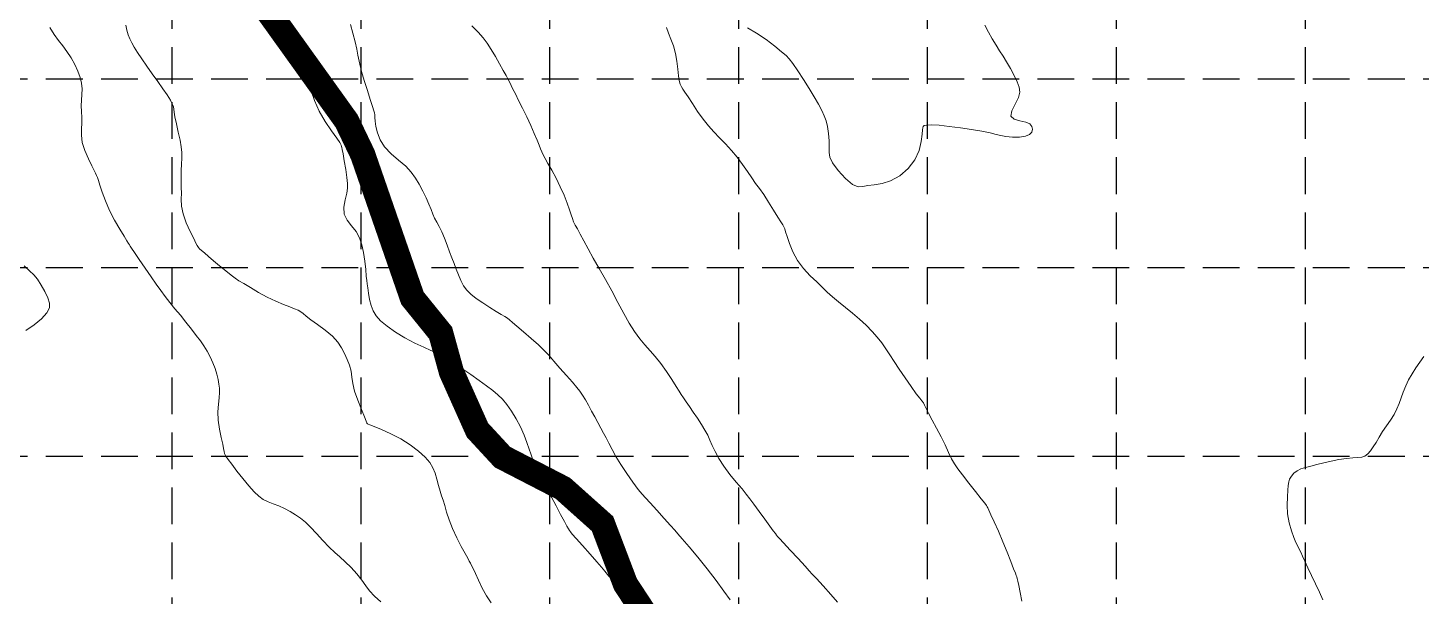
# Model space of a CAD drawing. Header units: inches. Extents: x 45655 to 51424, y 20024 to 23633.
# Drawn here: x 49101 to 49765, y 21492 to 21763 of the extents above; entities that cross this region are included whole.
import ezdxf

# ---------------------------------------------------------------- set-up
doc = ezdxf.new("R2010")
doc.units = ezdxf.units.IN
doc.header["$MEASUREMENT"] = 0
doc.linetypes.add('DASHED2', pattern=[0.375, 0.25, -0.125])
doc.linetypes.add('HIDDEN', pattern=[0.375, 0.25, -0.125])
doc.layers.add('100-Yr Floodplain', color=5, linetype='DASHED2', lineweight=60)
doc.layers.add('CTR', color=43, linetype='Continuous', lineweight=9)
doc.layers.add('FLOOD PLANE', color=120, linetype='Continuous')
doc.layers.add('GRID', color=254, linetype='HIDDEN')

msp = doc.modelspace()

# ---------------------------------------------------------------- linework, layer by layer
at = {"layer": '100-Yr Floodplain', "color": 4, "const_width": 12, "flags": 128}
msp.add_lwpolyline([(50192.23, 20539.76), (50189.91, 20570.65), (50172.63, 20620.53), (50129.08, 20742.96), (50097.28, 20814.46), (50035.67, 20859.14), (49982.02, 20892.91), (49912.46, 20934.61), (49867.74, 20960.43), (49827, 20994.19), (49736.58, 21034.91), (49695.84, 21061.72), (49672.99, 21088.53), (49650.69, 21126.09), (49618.9, 21170.77), (49570.21, 21255.18), (49529.47, 21322.71), (49504.63, 21370.37), (49451.96, 21421.01), (49404.27, 21468.68), (49385.39, 21497.48), (49374.46, 21526.27), (49355.58, 21543.16), (49326.76, 21558.05), (49314.84, 21570.96), (49302.45, 21598.68), (49297.33, 21617.24), (49283.87, 21633.89), (49260.17, 21702.39), (49252.48, 21718.4), (49195.32, 21798.2), (49166.49, 21844.3), (49126.13, 21908.97), (49096.66, 21955.7), (49080, 21986.43), (49039.64, 22019.09), (49012.51, 22022.86), (49000.22, 22017.59), (48989.69, 21984.27), (48980.92, 21907.1), (48973.9, 21847.47), (48966.88, 21807.14), (48931.78, 21728.21), (48907.21, 21663.32), (48894.93, 21580.89), (48854.56, 21494.96), (48826.48, 21442.34), (48770.32, 21394.99), (48701.88, 21342.37), (48654.49, 21303.79), (48496.55, 21258.19), (48351.66, 21204.72), (48241.1, 21146.84), (48167.39, 21083.7), (48076.13, 21011.8), (48041.03, 20983.74), (47986.63, 20953.92), (47965.57, 20952.17), (47919.94, 20959.18), (47814.65, 21024.08), (47714.61, 21090.72), (47630.37, 21164.38), (47588.26, 21224.01), (47547.89, 21292.41), (47530.34, 21301.18), (47488.22, 21292.41), (47461.9, 21283.64), (47428.56, 21278.38), (47373.93, 21285.2)], dxfattribs=at)
at = {"layer": 'CTR'}
for points, elevation in [([(49386.68, 21490.97), (49383.65, 21494.29), (49380.35, 21498.02), (49377.49, 21501.31), (49375.54, 21503.65), (49373.91, 21505.62), (49371.77, 21508.14), (49368.58, 21511.77), (49364.98, 21515.81), (49361.9, 21519.26), (49360.05, 21521.36), (49359.14, 21522.44), (49358.69, 21523.1), (49358.21, 21523.87), (49357.48, 21525.17), (49356.28, 21527.38), (49354.51, 21530.71), (49352.34, 21534.74), (49350.09, 21538.88), (49347.95, 21542.66), (49346.05, 21546.01), (49344.46, 21548.97), (49343.24, 21551.59), (49342.31, 21553.88), (49341.55, 21555.89), (49340.91, 21557.67), (49340.24, 21559.54), (49339.46, 21561.87), (49338.45, 21564.94), (49337.13, 21568.55), (49335.44, 21572.46), (49333.38, 21576.36), (49331.11, 21580.02), (49328.85, 21583.16), (49326.73, 21585.65), (49324.58, 21587.73), (49322.12, 21589.76), (49319.14, 21592.07), (49315.65, 21594.63), (49311.67, 21597.4), (49307.37, 21600.27), (49303.27, 21602.93), (49299.98, 21605.05), (49297.95, 21606.37), (49296.9, 21607.05), (49296.32, 21607.4), (49295.74, 21607.66), (49294.67, 21608.1), (49292.61, 21608.96), (49289.24, 21610.43), (49284.96, 21612.45), (49280.32, 21614.89), (49275.85, 21617.64), (49271.9, 21620.44), (49268.73, 21623.1), (49266.52, 21625.47), (49265.09, 21627.78), (49264.14, 21630.32), (49263.45, 21633.29), (49262.92, 21636.29), (49262.54, 21638.84), (49262.3, 21640.64), (49262.1, 21642.23), (49261.89, 21644.38), (49261.59, 21647.61), (49261.17, 21651.56), (49260.6, 21655.64), (49259.8, 21659.36), (49258.67, 21662.66), (49257.04, 21665.63), (49254.89, 21668.32), (49252.79, 21671), (49251.4, 21673.96), (49251.2, 21677.34), (49251.8, 21680.82), (49252.56, 21683.9), (49252.97, 21686.32), (49252.97, 21688.59), (49252.64, 21691.42), (49252.06, 21695.23), (49251.38, 21699.32), (49250.79, 21702.74), (49250.43, 21704.78), (49250.25, 21705.77), (49250.12, 21706.29), (49249.89, 21706.91), (49249.23, 21708.07), (49247.77, 21710.23), (49245.3, 21713.67), (49242.31, 21718.1), (49239.44, 21723.09), (49237.23, 21728.16), (49235.69, 21732.74), (49234.72, 21736.18), (49234.2, 21738.09), (49233.98, 21738.85), (49233.93, 21739.03), (49233.82, 21739.21), (49233.32, 21740.01), (49232.05, 21742), (49229.76, 21745.54), (49226.91, 21749.89), (49224.08, 21754.08), (49221.74, 21757.38), (49219.79, 21760.08), (49218.02, 21762.71), (49216.23, 21765.73)], 578), ([(49268.84, 21488.98), (49265.75, 21491.74), (49263.47, 21494.25), (49261.63, 21496.71), (49259.7, 21499.34), (49257.3, 21502.3), (49254.6, 21505.34), (49251.85, 21508.12), (49249.31, 21510.42), (49246.82, 21512.59), (49244.19, 21515.1), (49241.25, 21518.22), (49238.22, 21521.6), (49235.37, 21524.68), (49232.87, 21527.05), (49230.55, 21528.89), (49228.19, 21530.47), (49225.6, 21532.03), (49222.85, 21533.52), (49220.13, 21534.79), (49217.52, 21535.77), (49215.07, 21536.7), (49212.78, 21537.81), (49210.6, 21539.37), (49208.38, 21541.5), (49205.9, 21544.31), (49203.07, 21547.77), (49200.21, 21551.4), (49197.75, 21554.62), (49196.01, 21556.95), (49194.94, 21558.56), (49194.36, 21559.72), (49194.11, 21560.74), (49193.91, 21562.08), (49193.52, 21564.21), (49192.73, 21567.44), (49191.85, 21571.42), (49191.25, 21575.66), (49191.18, 21579.68), (49191.47, 21583.3), (49191.81, 21586.37), (49191.97, 21588.81), (49191.92, 21590.9), (49191.67, 21592.91), (49191.25, 21595.12), (49190.64, 21597.58), (49189.81, 21600.26), (49188.72, 21603.1), (49187.44, 21605.96), (49186.02, 21608.66), (49184.52, 21611.08), (49182.84, 21613.46), (49180.85, 21616.06), (49178.52, 21619.08), (49175.94, 21622.36), (49173.29, 21625.68), (49170.72, 21628.82), (49168.28, 21631.8), (49166.01, 21634.65), (49163.91, 21637.46), (49161.77, 21640.49), (49159.34, 21644.02), (49156.51, 21648.16), (49153.68, 21652.31), (49151.4, 21655.68), (49150.04, 21657.7), (49149.36, 21658.72), (49149, 21659.31), (49148.55, 21660), (49147.77, 21661.24), (49146.43, 21663.42), (49144.38, 21666.81), (49141.94, 21671.08), (49139.56, 21675.74), (49137.57, 21680.34), (49136.03, 21684.49), (49134.92, 21687.8), (49134.19, 21690.03), (49133.72, 21691.46), (49133.32, 21692.45), (49132.86, 21693.42), (49132.15, 21694.79), (49131.02, 21697.01), (49129.44, 21700.33), (49127.77, 21704.27), (49126.54, 21708.2), (49126.1, 21711.6), (49126.19, 21714.57), (49126.36, 21717.35), (49126.28, 21720.11), (49126.1, 21722.89), (49126.01, 21725.65), (49126.16, 21728.38), (49126.4, 21731.07), (49126.47, 21733.74), (49126.2, 21736.43), (49125.53, 21739.19), (49124.45, 21742.15), (49122.98, 21745.33), (49121.21, 21748.53), (49119.24, 21751.53), (49117.2, 21754.16), (49115.14, 21756.73), (49113.09, 21759.61), (49111.11, 21763.05)], 584), ([(49297.02, 21541.8), (49296.31, 21544.5), (49295.55, 21547.47), (49294.69, 21550.38), (49293.66, 21553.01), (49292.17, 21555.48), (49289.95, 21558.07), (49286.79, 21560.92), (49282.83, 21563.88), (49278.31, 21566.7), (49273.53, 21569.17), (49269.08, 21571.17), (49265.63, 21572.6), (49263.65, 21573.39), (49262.8, 21573.76), (49262.52, 21573.9), (49262.36, 21574.03), (49262.24, 21574.14), (49262.18, 21574.26), (49262.11, 21574.47), (49261.81, 21575.27), (49261, 21577.26), (49259.53, 21580.78), (49257.78, 21585.18), (49256.32, 21589.55), (49255.49, 21593.2), (49255.07, 21596.24), (49254.64, 21599.04), (49253.87, 21601.83), (49252.81, 21604.64), (49251.55, 21607.44), (49250.12, 21610.18), (49248.28, 21612.92), (49245.72, 21615.7), (49242.32, 21618.54), (49238.64, 21621.23), (49235.45, 21623.53), (49233.28, 21625.25), (49231.87, 21626.48), (49230.74, 21627.37), (49229.45, 21628.09), (49227.75, 21628.8), (49225.44, 21629.69), (49222.39, 21630.9), (49218.73, 21632.46), (49214.71, 21634.39), (49210.55, 21636.63), (49206.67, 21638.88), (49203.46, 21640.79), (49201.21, 21642.19), (49199.43, 21643.39), (49197.48, 21644.85), (49194.92, 21646.91), (49191.99, 21649.32), (49189.13, 21651.72), (49186.68, 21653.78), (49184.74, 21655.44), (49183.32, 21656.66), (49182.41, 21657.46), (49181.87, 21657.99), (49181.53, 21658.44), (49181.23, 21659.03), (49180.69, 21660.16), (49179.64, 21662.3), (49177.95, 21665.69), (49176.08, 21669.85), (49174.57, 21674.07), (49173.85, 21677.81), (49173.71, 21681.05), (49173.77, 21683.93), (49173.73, 21686.61), (49173.63, 21689.2), (49173.59, 21691.9), (49173.68, 21694.79), (49173.84, 21697.76), (49173.95, 21700.62), (49173.91, 21703.3), (49173.67, 21706.04), (49173.13, 21709.26), (49172.29, 21713.12), (49171.38, 21717.08), (49170.65, 21720.41), (49170.31, 21722.59), (49170.15, 21723.96), (49169.94, 21725.11), (49169.45, 21726.53), (49168.52, 21728.39), (49167.05, 21730.79), (49164.97, 21733.8), (49162.48, 21737.23), (49159.83, 21740.89), (49157.23, 21744.57), (49154.86, 21748.05), (49152.86, 21751.12), (49151.31, 21753.64), (49150.13, 21755.74), (49149.19, 21757.64), (49148.38, 21759.55), (49147.72, 21761.65), (49147.28, 21764.15)], 582), ([(49435.33, 21489.92), (49432.27, 21494.12), (49428.55, 21499.21), (49424.33, 21504.75), (49419.88, 21510.26), (49415.71, 21515.21), (49412.42, 21519.04), (49410.38, 21521.44), (49408.86, 21523.2), (49406.9, 21525.43), (49403.83, 21528.84), (49400.27, 21532.78), (49397.1, 21536.25), (49394.94, 21538.57), (49393.33, 21540.37), (49391.51, 21542.63), (49388.96, 21546.03), (49385.99, 21550.21), (49383.13, 21554.49), (49380.83, 21558.35), (49379.02, 21561.71), (49377.53, 21564.63), (49376.2, 21567.17), (49374.94, 21569.52), (49373.64, 21571.9), (49372.22, 21574.5), (49370.73, 21577.24), (49369.21, 21580.04), (49367.72, 21582.78), (49366.3, 21585.33), (49364.96, 21587.56), (49363.68, 21589.43), (49362.18, 21591.33), (49360.12, 21593.73), (49357.31, 21596.93), (49354.15, 21600.51), (49351.2, 21603.88), (49348.8, 21606.6), (49346.56, 21608.99), (49343.89, 21611.57), (49340.45, 21614.64), (49336.76, 21617.81), (49333.59, 21620.51), (49331.5, 21622.33), (49330.17, 21623.46), (49329.12, 21624.28), (49327.87, 21625.09), (49326.18, 21626.11), (49323.85, 21627.52), (49320.82, 21629.43), (49317.46, 21631.6), (49314.31, 21633.78), (49311.76, 21635.75), (49309.79, 21637.68), (49308.22, 21639.8), (49306.92, 21642.26), (49305.8, 21644.96), (49304.77, 21647.7), (49303.75, 21650.35), (49302.71, 21653.03), (49301.59, 21655.94), (49300.39, 21659.17), (49299.11, 21662.47), (49297.83, 21665.51), (49296.59, 21668.02), (49295.44, 21670.13), (49294.44, 21672.04), (49293.59, 21673.98), (49292.77, 21676.13), (49291.75, 21678.65), (49290.4, 21681.67), (49288.81, 21684.95), (49287.11, 21688.19), (49285.36, 21691.17), (49283.31, 21693.97), (49280.67, 21696.76), (49277.3, 21699.67), (49273.71, 21702.73), (49270.59, 21705.98), (49268.44, 21709.41), (49267.17, 21712.77), (49266.47, 21715.8), (49266.11, 21718.26), (49265.95, 21720.11), (49265.88, 21721.39), (49265.79, 21722.24), (49265.51, 21723.27), (49264.87, 21725.24), (49263.78, 21728.64), (49262.42, 21732.9), (49261.07, 21737.22), (49259.96, 21740.95), (49259.09, 21744.13), (49258.43, 21746.99), (49257.92, 21749.75), (49257.37, 21752.7), (49256.62, 21756.16), (49255.53, 21760.26), (49254.31, 21764.39)], 576), ([(49486.52, 21488.87), (49483.27, 21492.51), (49479.55, 21496.61), (49476.38, 21500.08), (49474.44, 21502.24), (49473, 21503.87), (49471, 21506.08), (49467.73, 21509.61), (49463.91, 21513.7), (49460.64, 21517.19), (49458.73, 21519.25), (49457.86, 21520.22), (49457.4, 21520.78), (49456.82, 21521.54), (49455.84, 21522.85), (49454.21, 21525.09), (49451.83, 21528.38), (49449.12, 21532.14), (49446.61, 21535.59), (49444.69, 21538.2), (49442.97, 21540.39), (49440.94, 21542.85), (49438.23, 21546.05), (49435.17, 21549.8), (49432.28, 21553.69), (49429.93, 21557.37), (49428.12, 21560.72), (49426.74, 21563.65), (49425.64, 21566.15), (49424.58, 21568.47), (49423.29, 21570.89), (49421.61, 21573.63), (49419.66, 21576.57), (49417.68, 21579.46), (49415.88, 21582.12), (49414.31, 21584.43), (49413.04, 21586.34), (49412.02, 21587.88), (49410.97, 21589.49), (49409.53, 21591.77), (49407.44, 21595.07), (49404.9, 21598.95), (49402.21, 21602.74), (49399.61, 21605.98), (49397.12, 21608.81), (49394.69, 21611.56), (49392.25, 21614.51), (49389.77, 21617.9), (49387.22, 21621.9), (49384.57, 21626.62), (49381.78, 21631.85), (49378.86, 21637.32), (49375.82, 21642.77), (49372.81, 21648.02), (49370.02, 21652.95), (49367.58, 21657.41), (49365.51, 21661.28), (49363.83, 21664.46), (49362.5, 21666.88), (49361.47, 21668.74), (49360.7, 21670.31), (49360.08, 21671.84), (49359.48, 21673.64), (49358.68, 21676.02), (49357.57, 21679.19), (49356.11, 21682.96), (49354.33, 21687.03), (49352.3, 21691.11), (49350.23, 21694.89), (49348.44, 21698.07), (49347.12, 21700.47), (49346.19, 21702.25), (49345.51, 21703.71), (49344.9, 21705.13), (49344.2, 21706.86), (49343.24, 21709.22), (49341.89, 21712.42), (49340.22, 21716.25), (49338.34, 21720.37), (49336.37, 21724.46), (49334.5, 21728.22), (49332.92, 21731.33), (49331.78, 21733.63), (49330.95, 21735.32), (49330.25, 21736.74), (49329.48, 21738.22), (49328.52, 21740.03), (49327.19, 21742.43), (49325.42, 21745.57), (49323.4, 21749.08), (49321.39, 21752.49), (49319.53, 21755.45), (49317.57, 21758.12), (49315.19, 21760.82), (49312.18, 21763.75)], 574), ([(49574.36, 21489.41), (49573.5, 21493.42), (49572.84, 21496.74), (49572.41, 21498.92), (49572.13, 21500.18), (49571.91, 21500.92), (49571.65, 21501.59), (49571.2, 21502.69), (49570.36, 21504.79), (49569.04, 21508.25), (49567.3, 21512.73), (49565.27, 21517.71), (49563.12, 21522.67), (49561.11, 21527.11), (49559.53, 21530.56), (49558.6, 21532.67), (49558.11, 21533.79), (49557.84, 21534.4), (49557.48, 21534.98), (49556.66, 21536.07), (49554.98, 21538.18), (49552.24, 21541.62), (49548.99, 21545.7), (49545.98, 21549.52), (49543.79, 21552.42), (49542.22, 21554.79), (49540.85, 21557.24), (49539.36, 21560.27), (49537.68, 21563.84), (49535.77, 21567.78), (49533.65, 21571.86), (49531.58, 21575.72), (49529.86, 21578.96), (49528.71, 21581.28), (49527.97, 21582.83), (49527.38, 21583.91), (49526.7, 21584.83), (49525.67, 21586.1), (49524.01, 21588.27), (49521.59, 21591.68), (49518.73, 21595.83), (49515.91, 21600.02), (49513.47, 21603.68), (49511.38, 21606.85), (49509.44, 21609.74), (49507.51, 21612.5), (49505.41, 21615.23), (49502.99, 21618.01), (49500.13, 21620.91), (49496.94, 21623.84), (49493.59, 21626.74), (49490.21, 21629.49), (49487, 21632.09), (49484.09, 21634.52), (49481.58, 21636.77), (49479.19, 21639.05), (49476.57, 21641.58), (49473.49, 21644.56), (49470.27, 21647.98), (49467.36, 21651.83), (49465.11, 21655.97), (49463.5, 21659.96), (49462.41, 21663.26), (49461.72, 21665.49), (49461.28, 21666.89), (49460.87, 21667.89), (49460.34, 21668.88), (49459.47, 21670.3), (49458.07, 21672.54), (49456.02, 21675.83), (49453.62, 21679.64), (49451.26, 21683.25), (49449.23, 21686.14), (49447.39, 21688.61), (49445.55, 21691.19), (49443.49, 21694.25), (49441.18, 21697.65), (49438.64, 21701.1), (49435.88, 21704.38), (49433.01, 21707.46), (49430.22, 21710.36), (49427.57, 21713.15), (49425.01, 21716.02), (49422.44, 21719.26), (49419.8, 21722.96), (49417.3, 21726.69), (49415.22, 21729.87), (49413.76, 21732.09), (49412.79, 21733.57), (49412.11, 21734.75), (49411.54, 21735.99), (49411.06, 21737.63), (49410.68, 21739.94), (49410.35, 21743.11), (49409.95, 21746.84), (49409.3, 21750.64), (49408.27, 21754.18), (49407.05, 21757.39), (49405.88, 21760.31), (49405.02, 21763.02)], 572), ([(49443.56, 21762.89), (49447.91, 21760.32), (49452.38, 21757.24), (49456.52, 21754.11), (49459.8, 21751.44), (49461.95, 21749.61), (49463.48, 21747.98), (49465.13, 21745.76), (49467.47, 21742.35), (49470.23, 21738.16), (49472.97, 21733.82), (49475.36, 21729.86), (49477.34, 21726.39), (49478.91, 21723.43), (49480.13, 21720.92), (49481.05, 21718.5), (49481.72, 21715.73), (49482.2, 21712.38), (49482.48, 21708.84), (49482.55, 21705.7), (49482.5, 21703.32), (49482.82, 21701.16), (49484.14, 21698.47), (49486.83, 21694.83), (49490.28, 21691.02), (49493.61, 21688.14), (49496.24, 21686.99), (49498.48, 21687.07), (49500.91, 21687.59), (49503.98, 21687.96), (49507.66, 21688.51), (49511.77, 21689.81), (49516.09, 21692.27), (49520.13, 21695.73), (49523.33, 21699.88), (49525.33, 21704.38), (49526.33, 21708.63), (49526.77, 21712.02), (49526.97, 21714.1), (49527.11, 21715.17), (49527.32, 21715.73), (49527.74, 21716.16), (49528.84, 21716.47), (49531.09, 21716.55), (49534.82, 21716.33), (49539.65, 21715.83), (49545.01, 21715.14), (49550.36, 21714.35), (49555.25, 21713.52), (49559.22, 21712.71), (49562.06, 21711.99), (49564.3, 21711.39), (49566.71, 21710.94), (49569.8, 21710.69), (49573.13, 21710.71), (49576.04, 21711.11), (49577.98, 21711.96), (49579.02, 21713.12), (49579.34, 21714.44), (49579.09, 21715.78), (49578.1, 21716.96), (49576.21, 21717.88), (49573.4, 21718.49), (49570.64, 21719.25), (49569.06, 21720.73), (49569.47, 21723.27), (49571.05, 21726.43), (49572.65, 21729.55), (49573.33, 21732.17), (49573.07, 21734.52), (49572.09, 21737.07), (49570.62, 21740.11), (49568.87, 21743.39), (49567.06, 21746.55), (49565.37, 21749.33), (49563.71, 21751.9), (49562.01, 21754.56), (49560.17, 21757.52), (49558.33, 21760.73), (49556.65, 21764.05)], 572), ([(49099.68, 21618.37), (49103.61, 21621.17), (49107.12, 21624.07), (49109.67, 21626.81), (49110.88, 21629.18), (49110.9, 21631.45), (49110.08, 21633.97), (49108.7, 21636.99), (49107, 21640.12), (49105.2, 21642.91), (49103.43, 21645.02), (49101.41, 21646.91), (49098.81, 21649.23)], 586), ([(49717.79, 21490.02), (49716.08, 21493.67), (49714.26, 21497.61), (49712.39, 21501.55), (49710.64, 21505.25), (49709.16, 21508.4), (49708.06, 21510.8), (49707.24, 21512.65), (49706.51, 21514.14), (49705.77, 21515.6), (49704.92, 21517.32), (49703.92, 21519.68), (49702.77, 21522.89), (49701.67, 21526.75), (49700.93, 21530.95), (49700.69, 21535.16), (49700.82, 21539.05), (49701.06, 21542.25), (49701.23, 21544.54), (49701.47, 21546.2), (49701.92, 21547.6), (49702.76, 21549.03), (49703.96, 21550.41), (49705.5, 21551.57), (49707.33, 21552.4), (49709.49, 21553.03), (49712.01, 21553.67), (49714.93, 21554.46), (49718.2, 21555.34), (49721.73, 21556.18), (49725.41, 21556.87), (49728.96, 21557.38), (49732.06, 21557.7), (49734.45, 21557.86), (49736.29, 21558.05), (49737.79, 21558.54), (49739.15, 21559.54), (49740.44, 21561.02), (49741.74, 21562.89), (49743.1, 21565.09), (49744.58, 21567.55), (49746.24, 21570.19), (49748.1, 21572.93), (49749.98, 21575.72), (49751.66, 21578.44), (49752.98, 21581.06), (49754.05, 21583.65), (49755.02, 21586.3), (49756.04, 21589.1), (49757.22, 21592), (49758.6, 21594.94), (49760.25, 21597.83), (49762.08, 21600.65), (49763.99, 21603.4), (49765.88, 21606.04)], 568), ([(49321.4, 21488.61), (49319.2, 21491.82), (49317.16, 21495.55), (49315.36, 21499.32), (49313.9, 21502.57), (49312.82, 21504.85), (49312.07, 21506.36), (49311.5, 21507.45), (49310.97, 21508.49), (49310.24, 21509.91), (49309.01, 21512.15), (49307.15, 21515.48), (49304.96, 21519.58), (49302.91, 21523.93), (49301.33, 21528.11), (49300.18, 21531.86), (49299.26, 21535), (49298.46, 21537.44), (49297.73, 21539.56), (49297.02, 21541.8)], 582)]:
    msp.add_lwpolyline(points, dxfattribs=dict(at, elevation=elevation))
at = {"layer": 'FLOOD PLANE', "color": 4}
for p, q in [((49254.03, 21719.06), (49196.87, 21798.86)), ((49261.72, 21703.05), (49254.03, 21719.06)), ((49285.42, 21634.54), (49261.72, 21703.05)), ((49298.88, 21617.9), (49285.42, 21634.54)), ((49304, 21599.33), (49298.88, 21617.9)), ((49316.38, 21571.61), (49304, 21599.33)), ((49328.31, 21558.71), (49316.38, 21571.61)), ((49357.13, 21543.81), (49328.31, 21558.71)), ((49376, 21526.93), (49357.13, 21543.81)), ((49386.93, 21498.13), (49376, 21526.93)), ((49405.82, 21469.33), (49386.93, 21498.13))]:
    msp.add_line(p, q, dxfattribs=at)
at = {"layer": 'GRID', "linetype": 'HIDDEN', "ltscale": 70}
for p, q in [((49169.24, 23538.55), (49169.24, 20388.15)), ((49259.24, 23538.55), (49259.24, 20388.15)), ((49349.24, 23538.55), (49349.24, 20388.15)), ((49439.24, 23538.55), (49439.24, 20388.15)), ((49529.24, 23538.55), (49529.24, 20388.15)), ((49619.24, 23538.55), (49619.24, 20388.15)), ((49709.24, 23538.55), (49709.24, 20388.15)), ((45749.24, 21738.55), (51329.24, 21738.55)), ((45749.24, 21648.55), (51329.24, 21648.55)), ((45749.24, 21558.55), (51329.24, 21558.55))]:
    msp.add_line(p, q, dxfattribs=at)

doc.saveas('drawing.dxf')
